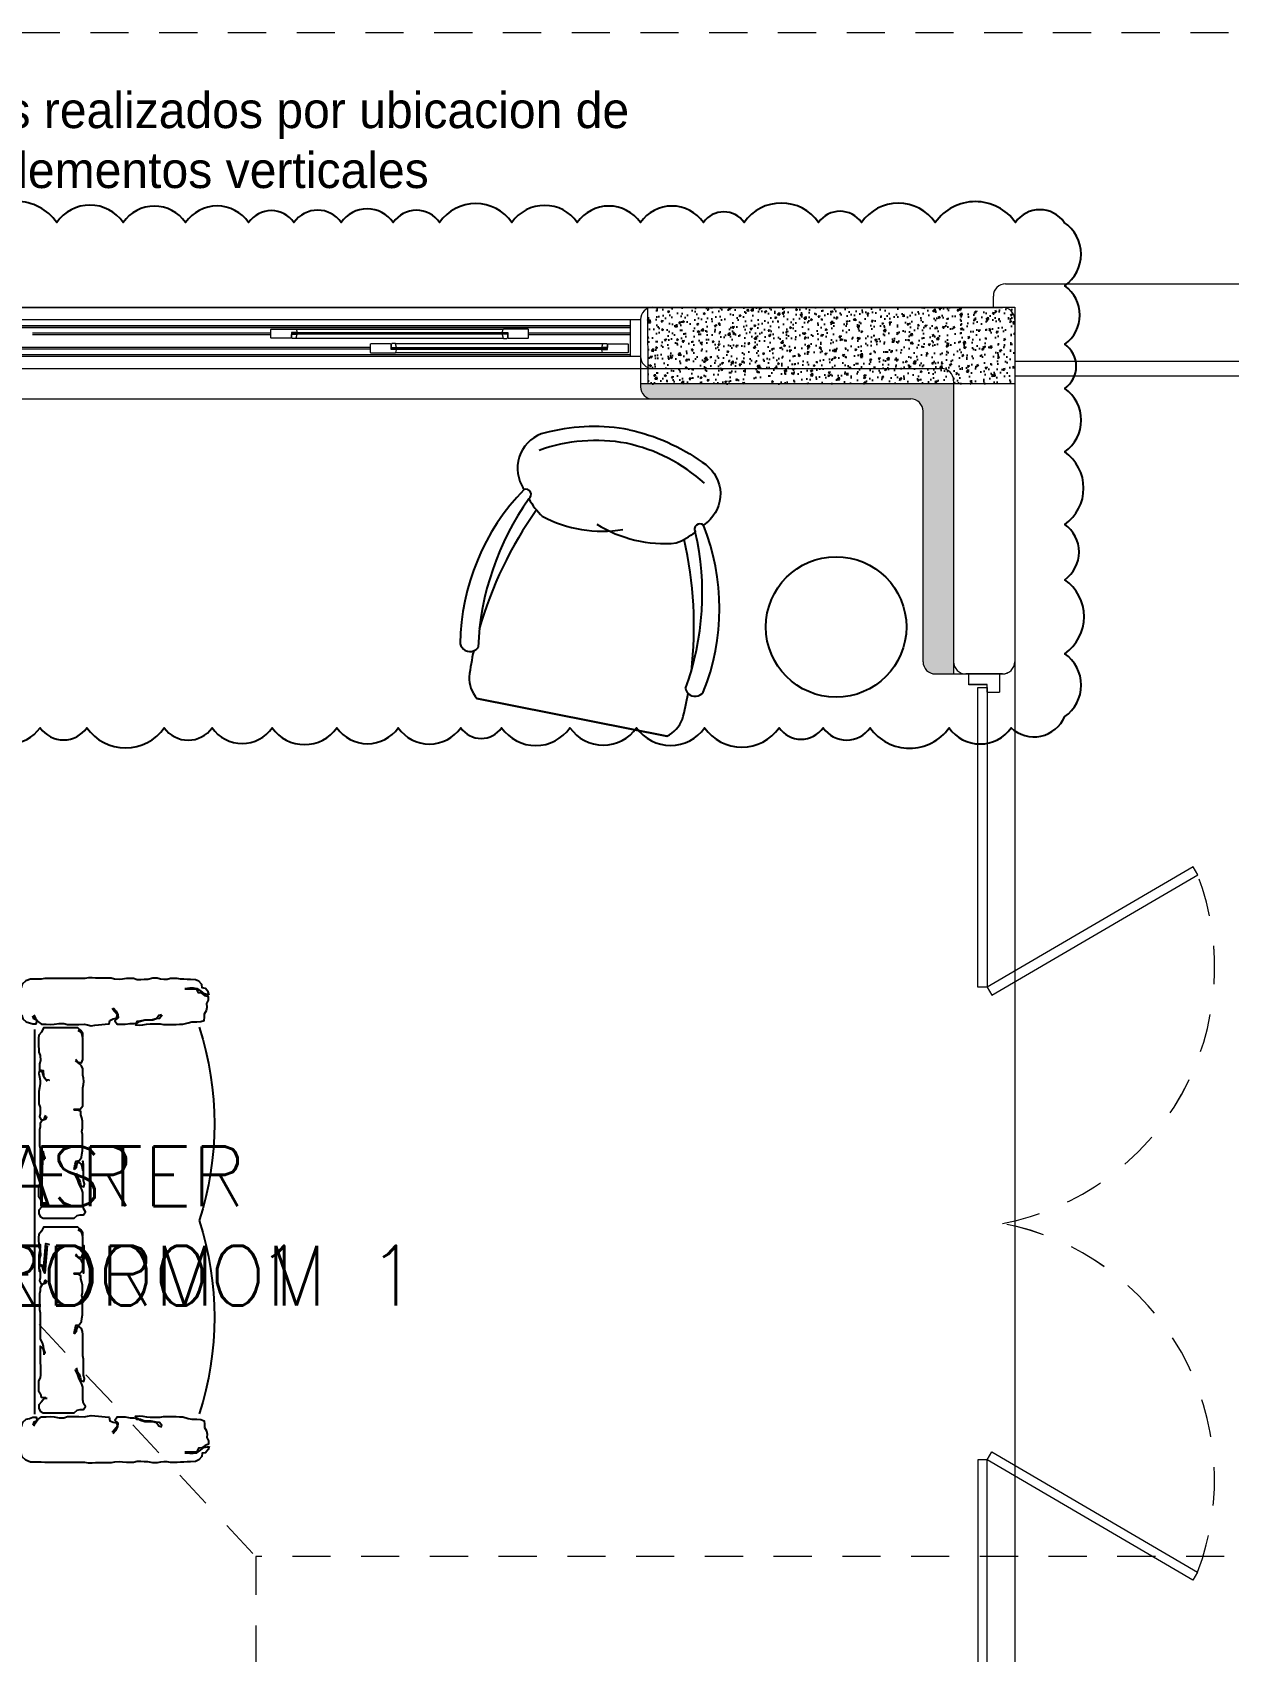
# Model space of a CAD drawing. Header units: metres. Extents: x -232 to 581, y 30 to 789.
# Drawn here: x 236.1 to 240.01, y 673.15 to 678.45 of the extents above; entities that cross this region are included whole.
import ezdxf

# ---------------------------------------------------------------- set-up
doc = ezdxf.new("R2010")
doc.units = ezdxf.units.M
doc.linetypes.add('HIDDEN2', pattern=[0.1875, 0.125, -0.0625])
for name, color, linetype, lineweight in [('A-DOOR', 35, 'Continuous', 5), ('A-WALL', 250, 'Continuous', 20), ('baños', 140, 'Continuous', 0), ('Columnas', 7, 'Continuous', 18), ('cristales', 131, 'Continuous', 0), ('muros bajitos', 252, 'Continuous', 5), ('textos', 7, 'Continuous', 0)]:
    doc.layers.add(name, color=color, linetype=linetype, lineweight=lineweight)
doc.layers.add('HATCH', color=8, linetype='Continuous')
doc.layers.add('MOBILIARIOS', color=252, linetype='Continuous')
doc.layers.add('PISO', color=7, linetype='Continuous', lineweight=5, true_color=0xe6e6e6)
doc.layers.add('Techos 1', color=7, linetype='HIDDEN2', lineweight=9, true_color=0x42391a)
doc.layers.add('RELLENO SECCION', color=8, linetype='Continuous', lineweight=0, transparency=0.4)
doc.styles.get("Standard").update_dxf_attribs({"font": 'arial.ttf'})

# ---------------------------------------------------------------- blocks, each defined once
blk = doc.blocks.new('A$C2f9b60d5')
at = {"layer": 'A-DOOR'}
for p, q in [((0, 0.1005), (0.06, 0.1005)), ((0, 0.1005), (0, 0.0005)), ((0.035, 0.0605), (0.035, 0.0005)), ((0.06, 0.0605), (0.035, 0.0605)), ((0.06, 0.0605), (0.06, 0.1005)), ((3.6, 0.1), (3.54, 0.1)), ((3.54, 0.06), (3.54, 0.1)), ((3.54, 0.06), (3.565, 0.06)), ((3.565, 0.06), (3.565, 0)), ((3.6, 0.1), (3.6, 0)), ((0.035, 0.0005), (0, 0.0005)), ((3.565, 0), (3.6, 0))]:
    blk.add_line(p, q, dxfattribs=at)
for points in [[(0.6314, 0.7341), (1.0247, 0.0604), (1.0509, 0.0757), (0.6576, 0.7494)], [(2.9658, 0.7337), (2.5723, 0.0601), (2.5462, 0.0754), (2.9397, 0.749)], [(0.0446, 0.0605), (1.0247, 0.0604), (1.0247, 0.0301), (0.0446, 0.0302)], [(3.5524, 0.06), (2.5723, 0.0601), (2.5723, 0.0298), (3.5524, 0.0297)]]:
    blk.add_lwpolyline(points, close=True, dxfattribs=at)
at = {"layer": 'A-DOOR', "linetype": 'HIDDEN2'}
for centre, start, end in [((0.96, -0.0488), 10.7613, 110.7488), ((2.637, -0.0491), 69.2325, 169.2199)]:
    blk.add_arc(centre, 0.8536, start, end, dxfattribs=at)
blk = doc.blocks.new('21.11.2025 LN09 2DO NIVEL')
at = {"layer": 'A-DOOR', "color": 18, "true_color": 0x000000}
for p, q in [((273.5135, 160.2014), (276.7935, 160.2014)), ((273.5535, 160.1614), (276.7535, 160.1614)), ((273.5875, 160.1414), (276.7195, 160.1414)), ((273.5875, 160.1354), (276.7195, 160.1354)), ((274.7635, 160.1184), (275.5435, 160.1184)), ((275.5435, 160.1289), (275.545, 160.1304)), ((275.5435, 160.1019), (275.5435, 160.1289)), ((275.545, 160.1304), (275.6256, 160.1304)), ((275.629, 160.1194), (275.6115, 160.1194)), ((275.6115, 160.1194), (275.6115, 160.1019)), ((275.6115, 160.1164), (275.6165, 160.1164)), ((275.6115, 160.1164), (275.6165, 160.1164)), ((275.6165, 160.1184), (275.6225, 160.1144)), ((275.6165, 160.1144), (275.6225, 160.1184)), ((275.6256, 160.1304), (275.6275, 160.129)), ((275.6256, 160.1304), (276.3054, 160.1304)), ((275.6275, 160.129), (275.6295, 160.1209)), ((275.6295, 160.1199), (275.629, 160.1194)), ((275.6295, 160.1209), (275.6295, 160.1199)), ((276.3035, 160.129), (276.3015, 160.1209)), ((276.3015, 160.1209), (276.3015, 160.1199)), ((276.3015, 160.1199), (276.302, 160.1194)), ((276.302, 160.1194), (276.3195, 160.1194)), ((276.3054, 160.1304), (276.3035, 160.129)), ((276.386, 160.1304), (276.3054, 160.1304)), ((276.3145, 160.1184), (276.3085, 160.1144)), ((276.3145, 160.1144), (276.3085, 160.1184)), ((276.3195, 160.1164), (276.3145, 160.1164)), ((276.3195, 160.1164), (276.3145, 160.1164)), ((276.3195, 160.1194), (276.3195, 160.1019)), ((276.3875, 160.1289), (276.386, 160.1304)), ((276.3875, 160.1019), (276.3875, 160.1289)), ((276.3875, 160.1184), (276.7195, 160.1184)), ((276.7195, 160.1614), (276.7195, 160.0414)), ((275.8695, 160.0704), (274.4375, 160.0704)), ((275.8695, 160.0644), (274.4375, 160.0644)), ((274.7635, 160.1124), (275.5435, 160.1124)), ((275.545, 160.1004), (275.5435, 160.1019)), ((275.61, 160.1004), (275.545, 160.1004)), ((275.6115, 160.1019), (275.61, 160.1004)), ((276.3063, 160.0994), (275.6247, 160.0994)), ((275.8695, 160.0809), (275.871, 160.0824)), ((275.8695, 160.0809), (275.8695, 160.0539)), ((275.936, 160.0824), (275.871, 160.0824)), ((275.9375, 160.0809), (275.936, 160.0824)), ((275.9375, 160.0634), (275.9375, 160.0809)), ((275.9375, 160.0664), (275.9425, 160.0664)), ((275.9375, 160.0664), (275.9425, 160.0664)), ((275.955, 160.0634), (275.9375, 160.0634)), ((275.9425, 160.0644), (275.9485, 160.0684)), ((275.9425, 160.0684), (275.9485, 160.0644)), ((275.9507, 160.0834), (276.6323, 160.0834)), ((275.9535, 160.0539), (275.9555, 160.0619)), ((275.9555, 160.0629), (275.955, 160.0634)), ((275.9555, 160.0619), (275.9555, 160.0629)), ((276.3195, 160.1019), (276.321, 160.1004)), ((276.321, 160.1004), (276.386, 160.1004)), ((276.386, 160.1004), (276.3875, 160.1019)), ((276.3875, 160.1124), (276.7195, 160.1124)), ((276.6275, 160.0629), (276.628, 160.0634)), ((276.6275, 160.0619), (276.6275, 160.0629)), ((276.6295, 160.0539), (276.6275, 160.0619)), ((276.628, 160.0634), (276.6455, 160.0634)), ((276.6405, 160.0644), (276.6345, 160.0684)), ((276.6405, 160.0684), (276.6345, 160.0644)), ((276.6455, 160.0664), (276.6405, 160.0664)), ((276.6455, 160.0664), (276.6405, 160.0664)), ((276.6455, 160.0809), (276.647, 160.0824)), ((276.6455, 160.0634), (276.6455, 160.0809)), ((276.647, 160.0824), (276.712, 160.0824)), ((276.712, 160.0824), (276.7135, 160.0809)), ((276.7135, 160.0809), (276.7135, 160.0539)), ((273.5535, 160.0414), (276.7535, 160.0414)), ((273.5875, 160.0474), (276.7195, 160.0474)), ((275.8695, 160.0539), (275.871, 160.0524)), ((275.871, 160.0524), (275.9516, 160.0524)), ((275.9516, 160.0524), (275.9535, 160.0539)), ((276.6314, 160.0524), (275.9516, 160.0524)), ((276.6314, 160.0524), (276.6295, 160.0539)), ((276.712, 160.0524), (276.6314, 160.0524)), ((276.7135, 160.0539), (276.712, 160.0524)), ((273.5135, 160.0014), (276.7935, 160.0014))]:
    blk.add_line(p, q, dxfattribs=at)
for points in [[(275.6115, 160.1164), (275.6165, 160.1164), (275.6165, 160.1164), (275.6115, 160.1164)], [(275.6165, 160.1184), (275.6225, 160.1184), (275.6225, 160.1144), (275.6165, 160.1144)], [(275.6165, 160.1144), (276.3145, 160.1144), (276.3145, 160.1184), (275.6165, 160.1184)], [(275.6165, 160.1184), (276.3145, 160.1184), (276.3145, 160.1144), (275.6165, 160.1144)], [(275.629, 160.1194), (275.617, 160.1194), (275.617, 160.1184), (275.629, 160.1184)], [(275.629, 160.1144), (275.617, 160.1144), (275.617, 160.1134), (275.629, 160.1134)], [(275.6225, 160.1184), (275.6275, 160.1184), (275.6275, 160.1144), (275.6225, 160.1144)], [(276.302, 160.1194), (276.314, 160.1194), (276.314, 160.1184), (276.302, 160.1184)], [(276.302, 160.1144), (276.314, 160.1144), (276.314, 160.1134), (276.302, 160.1134)], [(276.3085, 160.1184), (276.3035, 160.1184), (276.3035, 160.1144), (276.3085, 160.1144)], [(276.3145, 160.1184), (276.3085, 160.1184), (276.3085, 160.1144), (276.3145, 160.1144)], [(276.3195, 160.1164), (276.3145, 160.1164), (276.3145, 160.1164), (276.3195, 160.1164)], [(275.9375, 160.0664), (275.9425, 160.0664), (275.9425, 160.0664), (275.9375, 160.0664)], [(276.6405, 160.0684), (275.9425, 160.0684), (275.9425, 160.0644), (276.6405, 160.0644)], [(276.6405, 160.0644), (275.9425, 160.0644), (275.9425, 160.0684), (276.6405, 160.0684)], [(275.9425, 160.0644), (275.9485, 160.0644), (275.9485, 160.0684), (275.9425, 160.0684)], [(275.955, 160.0684), (275.943, 160.0684), (275.943, 160.0694), (275.955, 160.0694)], [(275.955, 160.0634), (275.943, 160.0634), (275.943, 160.0644), (275.955, 160.0644)], [(275.9485, 160.0644), (275.9535, 160.0644), (275.9535, 160.0684), (275.9485, 160.0684)], [(276.628, 160.0684), (276.64, 160.0684), (276.64, 160.0694), (276.628, 160.0694)], [(276.628, 160.0634), (276.64, 160.0634), (276.64, 160.0644), (276.628, 160.0644)], [(276.6345, 160.0644), (276.6295, 160.0644), (276.6295, 160.0684), (276.6345, 160.0684)], [(276.6405, 160.0644), (276.6345, 160.0644), (276.6345, 160.0684), (276.6405, 160.0684)], [(276.6455, 160.0664), (276.6405, 160.0664), (276.6405, 160.0664), (276.6455, 160.0664)]]:
    blk.add_lwpolyline(points, close=True, dxfattribs=at)
for points in [[(275.6137, 160.1009, 0.341999), (275.6117, 160.1024), (275.6115, 160.1028), (275.6115, 160.1124), (275.6125, 160.1134), (275.6295, 160.1134), (275.6295, 160.1129), (275.6262, 160.1005, -0.339454), (275.6247, 160.0994), (275.6156, 160.0994, -0.341999)], [(276.3174, 160.1009, -0.341999), (276.3193, 160.1024), (276.3195, 160.1028), (276.3195, 160.1124), (276.3185, 160.1134), (276.3015, 160.1134), (276.3015, 160.1129), (276.3048, 160.1005, 0.339454), (276.3063, 160.0994), (276.3154, 160.0994, 0.341999)], [(275.9397, 160.0819, -0.341999), (275.9377, 160.0804), (275.9375, 160.0801), (275.9375, 160.0704), (275.9385, 160.0694), (275.9555, 160.0694), (275.9555, 160.0699), (275.9522, 160.0823, 0.339454), (275.9507, 160.0834), (275.9416, 160.0834, 0.341999)], [(276.6434, 160.0819, 0.341999), (276.6453, 160.0804), (276.6455, 160.0801), (276.6455, 160.0704), (276.6445, 160.0694), (276.6275, 160.0694), (276.6275, 160.0699), (276.6308, 160.0823, -0.339454), (276.6323, 160.0834), (276.6414, 160.0834, -0.341999)]]:
    blk.add_lwpolyline(points, format="xyb", close=True, dxfattribs=at)
at = {"layer": 'A-WALL', "color": 18, "true_color": 0x000000}
for p, q in [((276.7935, 160.2014), (277.9385, 160.2014)), ((276.7935, 160.2014), (277.9385, 160.2014)), ((276.7535, 160.1614), (276.7535, 160.0414)), ((277.9785, 160.1614), (277.9785, 159.0414)), ((276.7935, 160.0014), (277.7385, 160.0014)), ((277.7785, 159.9614), (277.7785, 159.0414)), ((277.9385, 159.0014), (277.8185, 159.0014)), ((277.8485, 159.0014), (277.9085, 159.0014))]:
    blk.add_line(p, q, dxfattribs=at)
for centre, start, end in [((276.7935, 160.1614), 90, 180), ((277.9385, 160.1614), 0, 90), ((276.7935, 160.0414), 180, 270), ((277.7385, 159.9614), 0, 90), ((277.8185, 159.0414), 180, 270), ((277.9385, 159.0414), 270, 0)]:
    blk.add_arc(centre, 0.04, start, end, dxfattribs=at)
at = {"layer": 'cristales', "color": 18, "true_color": 0x000000, "const_width": 0.004}
for points in [[(275.6275, 160.1164), (276.3035, 160.1164)], [(276.6295, 160.0664), (275.9535, 160.0664)]]:
    blk.add_lwpolyline(points, dxfattribs=at)
at = {"layer": 'muros bajitos', "color": 18, "true_color": 0x000000}
for p, q in [((282.3785, 160.0243), (277.9785, 160.0243)), ((282.3785, 159.9764), (277.9785, 159.9764))]:
    blk.add_line(p, q, dxfattribs=at)
at = {"layer": 'PISO', "color": 18, "true_color": 0x000000}
for p, q in [((277.9485, 160.2783), (283.0135, 160.2783)), ((277.9085, 160.2014), (277.9085, 160.2383)), ((277.9785, 159.0414), (277.9785, 155.3614))]:
    blk.add_line(p, q, dxfattribs=at)
blk.add_arc((277.9485, 160.2383), 0.04, 90, 180, dxfattribs=at)
at = {"layer": 'Techos 1', "color": 18, "true_color": 0x000000}
for p, q in [((255.8285, 161.1014), (283.8785, 161.1014)), ((274.4785, 157.2014), (275.4945, 156.1123))]:
    blk.add_line(p, q, dxfattribs=at)
blk.add_lwpolyline([(278.8893, 156.1123), (275.4945, 156.1123), (275.4945, 144.2906), (278.8893, 144.2906)], close=True, dxfattribs=at)
at = {"color": 18, "true_color": 0x000000, "rotation": 270}
blk.add_blockref('A$C2f9b60d5', (277.828, 159.0014), dxfattribs=at)
at = {"layer": 'baños', "color": 18, "linetype": 'Continuous', "true_color": 0x000000, "flags": 8}
for tag, p in [('TRADENAME', (265.5139, 159.7825, 0)), ('MODELNUMBER', (265.5139, 159.7825, 0)), ('PRODUCT', (265.5139, 159.7825, 0)), ('MATERIAL', (265.5139, 159.7824, 0)), ('MODELNUMBER', (266.6886, 159.7825, 0)), ('PRODUCT', (266.6886, 159.7825, 0)), ('TRADENAME', (266.6886, 159.7825, 0)), ('MATERIAL', (266.6886, 159.7824, 0))]:
    blk.add_attdef(tag, p, '', height=0.0000254, rotation=180.0001, dxfattribs=at)
at = {"layer": 'textos', "color": 18, "true_color": 0x000000, "insert": (274.1082, 156.9347), "char_height": 0.195, "width": 1.854973, "attachment_point": 7}
blk.add_mtext('{\\Fromans|c0;MASTER BEDROOM 1}', dxfattribs=at)
blk = doc.blocks.new('A$Ca3ef8f56')
at = {"layer": 'MOBILIARIOS'}
for p, q in [((0.0032, 0.1527), (0.0032, 1.4519)), ((0.0532, 0.1694), (0.0532, 1.4284))]:
    blk.add_line(p, q, dxfattribs=at)
for points in [[(0.6249, 1.5324), (0.6212, 1.5434), (0.6126, 1.5544), (0.6016, 1.5556), (0.6004, 1.5666), (0.5906, 1.5776), (0.5796, 1.5825), (0.5637, 1.5837), (0.5527, 1.5837), (0.5417, 1.5849), (0.5307, 1.5849), (0.5197, 1.5862), (0.4977, 1.5862), (0.4867, 1.5837), (0.4757, 1.5837), (0.4647, 1.5849), (0.4537, 1.5874), (0.4402, 1.5874), (0.4231, 1.5837), (0.4121, 1.5837), (0.4011, 1.5825), (0.3889, 1.5825), (0.3766, 1.5862), (0.3534, 1.5862), (0.3412, 1.5849), (0.3302, 1.5837), (0.3143, 1.5849), (0.3033, 1.5874), (0.2519, 1.5874), (0.2409, 1.5886), (0.2299, 1.5886), (0.2177, 1.5862), (0.0868, 1.5862), (0.0746, 1.5849), (0.0391, 1.5849), (0.0245, 1.5788), (0.0122, 1.5678), (0.0086, 1.5568), (0.0061, 1.5446), (0.0037, 1.5336), (0, 1.5226), (0, 1.5116), (0.0012, 1.5006), (0.0024, 1.4884), (0.0024, 1.4774), (0.011, 1.4652), (0.0147, 1.4542), (0.0257, 1.4445), (0.0367, 1.442), (0.0477, 1.4383), (0.0587, 1.4383), (0.0611, 1.4493), (0.0501, 1.4542), (0.0477, 1.464)], [(0.4708, 1.4664), (0.4622, 1.4554), (0.4512, 1.4542), (0.4341, 1.4506), (0.4231, 1.4506), (0.4109, 1.4493), (0.3999, 1.4457), (0.3876, 1.4457), (0.3828, 1.4347), (0.395, 1.4335), (0.4072, 1.4347), (0.4194, 1.4371), (0.4317, 1.4383), (0.4635, 1.4383), (0.4745, 1.4359), (0.516, 1.4359), (0.527, 1.4371), (0.5381, 1.4371), (0.5552, 1.442), (0.5674, 1.4445), (0.5845, 1.4445), (0.5968, 1.4457), (0.6078, 1.4493), (0.609, 1.4603), (0.609, 1.4713), (0.6151, 1.4823), (0.6175, 1.4933), (0.6163, 1.5043), (0.6224, 1.5153), (0.6224, 1.5263), (0.6114, 1.53), (0.6004, 1.5385), (0.5894, 1.5397), (0.5845, 1.5507), (0.5735, 1.552), (0.5442, 1.552)], [(0.5442, 1.5544), (0.5613, 1.5556), (0.5723, 1.5556), (0.5845, 1.5544), (0.5955, 1.5458), (0.6065, 1.5373), (0.6175, 1.5348), (0.6212, 1.5348)], [(0.0501, 1.4677), (0.0563, 1.4567), (0.0636, 1.4457), (0.0758, 1.4371), (0.0905, 1.4371), (0.1064, 1.4359), (0.1174, 1.4371), (0.1333, 1.4396), (0.1492, 1.4396), (0.1602, 1.4359), (0.1981, 1.4359), (0.2152, 1.4371), (0.2262, 1.4347), (0.2385, 1.4322), (0.2507, 1.4335), (0.2617, 1.4347), (0.2727, 1.4359), (0.2837, 1.4371), (0.2972, 1.4383), (0.2996, 1.4493), (0.3106, 1.4542), (0.3216, 1.4567), (0.3241, 1.4677), (0.3143, 1.4787), (0.3069, 1.4884)], [(0.3106, 1.4909), (0.3204, 1.4799), (0.3253, 1.4689), (0.3265, 1.4579), (0.3155, 1.4481), (0.3228, 1.4371), (0.3497, 1.4371), (0.3656, 1.4396), (0.3779, 1.4396), (0.3889, 1.4408), (0.3999, 1.4481), (0.4133, 1.4518), (0.4402, 1.4518), (0.4525, 1.4554), (0.4598, 1.4664), (0.4696, 1.4689)], [(0.0946, 1.3772), (0.0844, 1.3772), (0.0759, 1.3874), (0.0673, 1.3976), (0.0673, 1.4078), (0.0708, 1.4181), (0.081, 1.4232), (0.1822, 1.4232), (0.1924, 1.4146), (0.2026, 1.4129), (0.2129, 1.4129), (0.2197, 1.4027), (0.2129, 1.3925), (0.2112, 1.3806), (0.2112, 1.3397), (0.2078, 1.3294), (0.2026, 1.3192), (0.1975, 1.309), (0.1941, 1.2988), (0.189, 1.2885), (0.1856, 1.2817)], [(0.0844, 1.234), (0.0844, 1.2238), (0.081, 1.2135), (0.0708, 1.205), (0.0708, 1.2579), (0.0725, 1.2715), (0.0725, 1.2988), (0.0708, 1.309), (0.0656, 1.3192), (0.0656, 1.3516), (0.0725, 1.3618), (0.0742, 1.372), (0.0844, 1.3737), (0.0895, 1.3737)], [(0.189, 1.2766), (0.1924, 1.2868), (0.1992, 1.2971), (0.2026, 1.3073), (0.2044, 1.3175), (0.2146, 1.3209), (0.2163, 1.3107), (0.2129, 1.3005), (0.2129, 1.2476), (0.2112, 1.2374), (0.2112, 1.1675), (0.2095, 1.1573), (0.2061, 1.1471), (0.1958, 1.1385), (0.1907, 1.1488), (0.189, 1.159), (0.1822, 1.1658)], [(0.0929, 0.9903), (0.0878, 1.0005), (0.0776, 1.0039), (0.0708, 1.0141), (0.0708, 1.0244), (0.069, 1.0346), (0.069, 1.0857), (0.0708, 1.0959), (0.0708, 1.1829), (0.0776, 1.1948), (0.081, 1.205), (0.0827, 1.2152), (0.0861, 1.2272), (0.0861, 1.2289)], [(0.1822, 1.1641), (0.1856, 1.1471), (0.189, 1.1368), (0.1992, 1.1351), (0.2061, 1.1249), (0.2078, 1.1147), (0.2095, 1.1028), (0.2095, 1.0499), (0.2078, 1.0397), (0.2095, 1.0295), (0.2095, 1.0056), (0.2078, 0.9954), (0.2044, 0.9852), (0.2044, 0.9749), (0.1941, 0.9698), (0.1839, 0.9698), (0.1822, 0.9664), (0.2026, 0.9664), (0.2112, 0.9562), (0.2112, 0.8965), (0.2129, 0.8863), (0.2146, 0.8761), (0.2129, 0.9659), (0.2112, 0.9556), (0.2112, 0.9352), (0.2061, 0.925), (0.1958, 0.9147), (0.1873, 0.9079)], [(0.2112, 0.8449), (0.2112, 0.8346), (0.2044, 0.8244), (0.1941, 0.8159), (0.0827, 0.8159), (0.0759, 0.8295), (0.0673, 0.8397), (0.0656, 0.85), (0.0656, 0.8602), (0.0673, 0.8704), (0.0673, 0.8806), (0.0708, 0.8909), (0.0725, 0.9079), (0.069, 0.9181), (0.069, 0.9386), (0.081, 0.9403), (0.0827, 0.959), (0.0895, 0.8693), (0.0998, 0.871), (0.0981, 0.8744)], [(0.0946, 0.8761), (0.0861, 0.9659), (0.081, 0.9556), (0.0793, 0.9454), (0.069, 0.9403), (0.0673, 0.9505), (0.069, 0.9607), (0.0708, 0.8727), (0.0708, 0.8829), (0.069, 0.8965), (0.0673, 0.9085), (0.0673, 0.9494), (0.0708, 0.9613), (0.0708, 0.9818), (0.069, 0.992), (0.0742, 1.0022), (0.0844, 1.0005), (0.0878, 0.9903), (0.0895, 0.9869)], [(0.1873, 0.9028), (0.1958, 0.913), (0.2061, 0.9147), (0.2112, 0.9045), (0.2112, 0.8517), (0.2095, 0.8414), (0.2061, 0.8312), (0.1958, 0.8244)], [(0.0946, 0.74), (0.0844, 0.74), (0.0759, 0.7502), (0.0673, 0.7604), (0.0673, 0.7707), (0.0708, 0.7809), (0.081, 0.786), (0.1822, 0.786), (0.1924, 0.7775), (0.2026, 0.7758), (0.2129, 0.7758), (0.2197, 0.7656), (0.2129, 0.7553), (0.2112, 0.7434), (0.2112, 0.7025), (0.2078, 0.6923), (0.2026, 0.6821), (0.1975, 0.6718), (0.1941, 0.6616), (0.189, 0.6514), (0.1856, 0.6446)], [(0.0844, 0.5968), (0.0844, 0.5866), (0.081, 0.5764), (0.0708, 0.5679), (0.0708, 0.6207), (0.0725, 0.6343), (0.0725, 0.6616), (0.0708, 0.6718), (0.0656, 0.6821), (0.0656, 0.7144), (0.0725, 0.7247), (0.0742, 0.7349), (0.0844, 0.7366), (0.0895, 0.7366)], [(0.0929, 0.4531), (0.0878, 0.4633), (0.0776, 0.4668), (0.0708, 0.477), (0.0708, 0.4872), (0.069, 0.4974), (0.069, 0.5486), (0.0708, 0.5588), (0.0708, 0.6457), (0.0776, 0.6576), (0.081, 0.5679), (0.0827, 0.5781), (0.0861, 0.59), (0.0861, 0.5917)], [(0.189, 0.6394), (0.1924, 0.6497), (0.1992, 0.6599), (0.2026, 0.6701), (0.2044, 0.6803), (0.2146, 0.6838), (0.2163, 0.6735), (0.2129, 0.6633), (0.2129, 0.6105), (0.2112, 0.6002), (0.2112, 0.6304), (0.2095, 0.6201), (0.2061, 0.6099), (0.1958, 0.6014), (0.1907, 0.6116), (0.189, 0.6218), (0.1822, 0.6287)], [(0.1822, 0.627), (0.1856, 0.6099), (0.189, 0.5997), (0.1992, 0.598), (0.2061, 0.5878), (0.2078, 0.5775), (0.2095, 0.5656), (0.2095, 0.5128), (0.2078, 0.5025), (0.2095, 0.4923), (0.2095, 0.4685), (0.2078, 0.4582), (0.2044, 0.448), (0.2044, 0.4378), (0.1941, 0.4327), (0.1839, 0.4327), (0.1822, 0.4293), (0.2026, 0.4293), (0.2112, 0.419), (0.2112, 0.3594), (0.2129, 0.3492), (0.2146, 0.3389), (0.2129, 0.3287), (0.2112, 0.3185), (0.2112, 0.298), (0.2061, 0.2878), (0.1958, 0.2776), (0.1873, 0.2708)], [(0.0946, 0.3389), (0.0861, 0.3287), (0.081, 0.3185), (0.0793, 0.3083), (0.069, 0.3031), (0.0673, 0.3134), (0.069, 0.3236), (0.0708, 0.3355), (0.0708, 0.3457), (0.069, 0.3594), (0.0673, 0.3713), (0.0673, 0.4122), (0.0708, 0.4241), (0.0708, 0.4446), (0.069, 0.4548), (0.0742, 0.465), (0.0844, 0.4633), (0.0878, 0.4531), (0.0895, 0.4497)], [(0.2112, 0.1926), (0.2112, 0.1824), (0.2044, 0.1721), (0.1941, 0.1636), (0.0827, 0.1636), (0.0759, 0.1772), (0.0673, 0.1875), (0.0656, 0.1977), (0.0656, 0.223), (0.0673, 0.2333), (0.0673, 0.2435), (0.0708, 0.2537), (0.0725, 0.2708), (0.069, 0.281), (0.069, 0.3014), (0.081, 0.3031), (0.0827, 0.3219), (0.0895, 0.3321), (0.0998, 0.3338), (0.0981, 0.3372)], [(0.1873, 0.2656), (0.1958, 0.2759), (0.2061, 0.2776), (0.2112, 0.2673), (0.2112, 0.1994), (0.2095, 0.1892), (0.2061, 0.179), (0.1958, 0.1721)], [(0.6249, 0.0562), (0.6212, 0.0452), (0.6126, 0.0342), (0.6016, 0.033), (0.6004, 0.022), (0.5906, 0.011), (0.5796, 0.0061), (0.5637, 0.0049), (0.5527, 0.0049), (0.5417, 0.0037), (0.5307, 0.0037), (0.5197, 0.0024), (0.4977, 0.0024), (0.4867, 0.0049), (0.4757, 0.0049), (0.4647, 0.0037), (0.4537, 0.0012), (0.4402, 0.0012), (0.4231, 0.0049), (0.4121, 0.0049), (0.4011, 0.0061), (0.3889, 0.0061), (0.3766, 0.0024), (0.3534, 0.0024), (0.3412, 0.0037), (0.3302, 0.0049), (0.3143, 0.0037), (0.3033, 0.0012), (0.2519, 0.0012), (0.2409, 0), (0.2299, 0), (0.2177, 0.0024), (0.0868, 0.0024), (0.0746, 0.0037), (0.0391, 0.0037), (0.0245, 0.0098), (0.0122, 0.0208), (0.0086, 0.0318), (0.0061, 0.044), (0.0037, 0.055), (0, 0.066), (0, 0.077), (0.0012, 0.088), (0.0024, 0.1002), (0.0024, 0.1112), (0.011, 0.1234), (0.0147, 0.1344), (0.0257, 0.1441), (0.0367, 0.1466), (0.0477, 0.1503), (0.0587, 0.1503), (0.0611, 0.1393), (0.0501, 0.1344), (0.0477, 0.1246)], [(0.0501, 0.1209), (0.0563, 0.1319), (0.0636, 0.1429), (0.0758, 0.1515), (0.0905, 0.1515), (0.1064, 0.1527), (0.1174, 0.1515), (0.1333, 0.149), (0.1492, 0.149), (0.1602, 0.1527), (0.1981, 0.1527), (0.2152, 0.1515), (0.2262, 0.1539), (0.2385, 0.1564), (0.2507, 0.1551), (0.2617, 0.1539), (0.2727, 0.1527), (0.2837, 0.1515), (0.2972, 0.1503), (0.2996, 0.1393), (0.3106, 0.1344), (0.3216, 0.1319), (0.3241, 0.1209), (0.3143, 0.1099), (0.3069, 0.1002)], [(0.3106, 0.0977), (0.3204, 0.1087), (0.3253, 0.1197), (0.3265, 0.1307), (0.3155, 0.1405), (0.3228, 0.1515), (0.3497, 0.1515), (0.3656, 0.149), (0.3779, 0.149), (0.3889, 0.1478), (0.3999, 0.1405), (0.4133, 0.1368), (0.4402, 0.1368), (0.4525, 0.1332), (0.4598, 0.1222), (0.4696, 0.1197)], [(0.4708, 0.1222), (0.4622, 0.1332), (0.4512, 0.1344), (0.4341, 0.138), (0.4231, 0.138), (0.4109, 0.1393), (0.3999, 0.1429), (0.3876, 0.1429), (0.3828, 0.1539), (0.395, 0.1551), (0.4072, 0.1539), (0.4194, 0.1515), (0.4317, 0.1503), (0.4635, 0.1503), (0.4745, 0.1527), (0.516, 0.1527), (0.527, 0.1515), (0.5381, 0.1515), (0.5552, 0.1466), (0.5674, 0.1441), (0.5845, 0.1441), (0.5968, 0.1429), (0.6078, 0.1393), (0.609, 0.1283), (0.609, 0.1173), (0.6151, 0.1063), (0.6175, 0.0953), (0.6163, 0.0843), (0.6224, 0.0733), (0.6224, 0.0623), (0.6114, 0.0586), (0.6004, 0.0501), (0.5894, 0.0489), (0.5845, 0.0379), (0.5735, 0.0366), (0.5442, 0.0366)], [(0.5442, 0.0342), (0.5613, 0.033), (0.5723, 0.033), (0.5845, 0.0342), (0.5955, 0.0428), (0.6065, 0.0513), (0.6175, 0.0537), (0.6212, 0.0537)]]:
    blk.add_lwpolyline(points, dxfattribs=at)
for centre in [(-0.3846, 1.1107), (-0.3846, 0.4779)]:
    blk.add_arc(centre, 1.0261, 342.0399, 17.9601, dxfattribs=at)
blk = doc.blocks.new('A$Ca77e88c0')
at = {"layer": 'MOBILIARIOS', "linetype": 'Continuous'}
for p, q in [((0, 1.3457), (0.2432, 0.761)), ((0.2435, 0.7603), (0, 1.3457))]:
    blk.add_line(p, q, dxfattribs=at)
for points in [[(1.0081, 1.4216, 0.103931), (0.8565, 1.6353, 0.481643), (0.668, 1.624, 0.047693), (0.6541, 1.5985, 0.047693)], [(1.0081, 1.4216, -0.103931), (1.0528, 1.1635, -0.481643), (0.9119, 1.0378, -0.047693), (0.884, 1.0459, -0.047693)]]:
    blk.add_lwpolyline(points, format="xyb", dxfattribs=at)
blk.add_circle((0.8492, 0.4996), 0.2299, dxfattribs=at)
for centre, radius, start, end in [((0.5212, 0.8742), 0.7364, 79.5964, 123.1415), ((0.6434, 1.5847), 0.0175, 250.4542, 52.0587), ((0.6434, 1.5847), 0.0175, 250.4542, 52.0587), ((0.4617, 1.1866), 0.5495, 23.3314, 53.5948), ((0.4617, 1.1866), 0.5495, 23.3314, 53.5948), ((0.612, 0.6674), 0.9011, 88.3763, 121.4796), ((0.612, 0.6674), 0.9011, 88.3763, 121.4796), ((0.8583, 1.4567), 0.2476, 153.2165, 169.9182), ((0.8583, 1.4567), 0.2476, 153.2165, 169.9182), ((0.1421, 1.4684), 0.0325, 136.3787, 235.7351), ((0.5865, 0.2493), 1.2787, 88.4542, 107.9351), ((0.5865, 0.2493), 1.2787, 88.4542, 107.9351), ((1.0281, 1.5426), 0.4158, 185.8786, 223.4033), ((1.0281, 1.5426), 0.4158, 185.8786, 223.4033), ((0.4823, 0.53), 0.9795, 111.4631, 116.5118), ((0.1421, 1.4684), 0.0325, 235.6979, 268.7539), ((0.0995, 1.3192), 0.1029, 121.9514, 165.0616), ((0.4562, 1.1998), 0.5495, 351.575, 21.8384), ((0.4562, 1.1998), 0.5495, 351.575, 21.8384), ((1.108, 1.3505), 0.4158, 181.7665, 219.2912), ((-0.1206, 1.9492), 1.2787, 297.2347, 316.7156), ((-0.1206, 1.9492), 1.2787, 297.2347, 316.7156), ((0.9273, 1.2907), 0.2476, 235.2516, 251.9533), ((0.9273, 1.2907), 0.2476, 235.2516, 251.9533), ((0.8666, 1.048), 0.0175, 353.1111, 154.7156), ((0.8666, 1.048), 0.0175, 353.1111, 154.7156), ((0.1939, 1.6724), 0.9011, 283.6902, 316.7935), ((0.1939, 1.6724), 0.9011, 283.6902, 316.7935), ((0.2766, 1.4622), 0.7364, 282.0283, 325.5734), ((0.4307, 0.7745), 0.0325, 136.3787, 169.4347), ((0.4307, 0.7745), 0.0325, 136.3787, 169.4347), ((0.2948, 0.8495), 0.1029, 240.0914, 283.2016), ((0.0052, 1.6774), 0.9795, 288.6412, 293.6898), ((0.4307, 0.7745), 0.0325, 169.4347, 268.7911)]:
    blk.add_arc(centre, radius, start, end, dxfattribs=at)
blk = doc.blocks.new('A$C89702949')
at = {"layer": 'HATCH'}
h = blk.add_hatch(dxfattribs=at)
h.set_pattern_fill('AR-CONC', color=256, scale=0.00032)
h.set_pattern_definition([(50, (114.33107, 55.238796), (0.058299094, -0.005100507), [0.006096, -0.067056]), (355, (114.33107, 55.238796), (-0.011277895, 0.06113819), [0.0048768, -0.053644987]), (100.451445, (114.33593, 55.23837), (0.0470212, 0.05603768), [0.005180803, -0.05698888]), (46.1842, (114.33107, 55.25505), (0.086745293, -0.013453545), [0.009144, -0.100584]), (96.63556, (114.3383, 55.25393), (0.07596932, 0.07917636), [0.00777121, -0.085483395]), (351.18415, (114.33107, 55.25505), (0.07596932, 0.07917636), [0.00731519, -0.080467114]), (21, (114.3392, 55.25099), (0.048516605, -0.032724863), [0.006096, -0.067056]), (326, (114.3392, 55.25099), (0.01977665, 0.05894015), [0.0048768, -0.0536448]), (71.451445, (114.34324, 55.24826), (0.068293254, 0.026215286), [0.005180803, -0.05698878]), (37.5, (114.331071, 55.238796), (0.000988353, 0.0270576124), [0, -0.05299456, 0, -0.0544576, 0, -0.053848]), (7.5, (114.33107, 55.238796), (0.021382292, 0.032057784), [0, -0.03104896, 0, -0.05177536, 0, -0.0205232]), (327.5, (114.312946, 55.238796), (0.0433889905, -0.001833198), [0, -0.02032, 0, -0.0633984, 0, -0.0841248]), (317.5, (114.304818, 55.238796), (0.047401338, 0.008136477), [0, -0.026416, 0, -0.04210304, 0, -0.0597408])])
h.paths.add_polyline_path([(19.7495, 19.9891), (19.75, 19.7391), (20.7, 19.7391), (20.95, 19.7391), (20.95, 19.9891)])
at = {"layer": 'Columnas'}
blk.add_lwpolyline([(19.7495, 19.9891), (20.95, 19.9891), (20.95, 19.7391), (20.7, 19.7391), (20.7, 19.7391), (19.75, 19.7391)], close=True, dxfattribs=at)
blk = doc.blocks.new('20.03.2026 LN 09 SEGUNDO NIVEL ARQ')
at = {"layer": 'RELLENO SECCION'}
h = blk.add_hatch(color=5, dxfattribs=at)
h.dxf.hatch_style = 1
edge = h.paths.add_edge_path()
edge.add_line((95.0459, -42.7486), (95.0209, -42.7486))
edge.add_line((95.0209, -42.7486), (95.0209, -42.7586))
edge.add_arc((95.0609, -42.7586), 0.04, 180, 270)
edge.add_line((95.0609, -42.7986), (95.9059, -42.7986))
edge.add_arc((95.9059, -42.8386), 0.04, 0, 90, ccw=False)
edge.add_line((95.9459, -42.8386), (95.9459, -43.6586))
edge.add_arc((95.9859, -43.6586), 0.04, 180, 270)
edge.add_line((95.9859, -43.6986), (96.0459, -43.6986))
edge.add_line((96.0459, -43.6986), (96.0459, -42.7486))
edge.add_line((96.0459, -42.7486), (95.9959, -42.7486))
edge.add_line((95.9959, -42.7486), (95.0459, -42.7486))
at = {"layer": 'A-DOOR', "color": 5}
for p, q in [((91.7809, -42.4986), (95.0609, -42.4986)), ((91.8209, -42.5386), (95.0209, -42.5386)), ((91.8549, -42.5586), (94.9869, -42.5586)), ((94.9869, -42.5386), (94.9869, -42.6586)), ((91.8549, -42.5646), (94.9869, -42.5646)), ((93.0309, -42.5816), (93.8109, -42.5816)), ((93.0309, -42.5876), (93.8109, -42.5876)), ((93.8109, -42.5711), (93.8124, -42.5696)), ((93.8109, -42.5981), (93.8109, -42.5711)), ((93.8124, -42.5996), (93.8109, -42.5981)), ((93.8124, -42.5696), (93.8931, -42.5696)), ((93.8774, -42.5996), (93.8124, -42.5996)), ((93.8789, -42.5981), (93.8774, -42.5996)), ((93.8964, -42.5806), (93.8789, -42.5806)), ((93.8789, -42.5806), (93.8789, -42.5981)), ((93.8789, -42.5836), (93.8839, -42.5836)), ((93.8789, -42.5836), (93.8839, -42.5836)), ((93.8839, -42.5816), (93.8899, -42.5856)), ((93.8839, -42.5856), (93.8899, -42.5816)), ((94.5737, -42.6006), (93.8922, -42.6006)), ((93.8931, -42.5696), (93.8949, -42.5711)), ((93.8931, -42.5696), (94.5728, -42.5696)), ((93.8949, -42.5711), (93.8969, -42.5791)), ((93.8969, -42.5801), (93.8964, -42.5806)), ((93.8969, -42.5791), (93.8969, -42.5801)), ((94.5709, -42.5711), (94.5689, -42.5791)), ((94.5689, -42.5791), (94.5689, -42.5801)), ((94.5689, -42.5801), (94.5694, -42.5806)), ((94.5694, -42.5806), (94.5869, -42.5806)), ((94.5728, -42.5696), (94.5709, -42.5711)), ((94.6534, -42.5696), (94.5728, -42.5696)), ((94.5819, -42.5816), (94.5759, -42.5856)), ((94.5819, -42.5856), (94.5759, -42.5816)), ((94.5869, -42.5836), (94.5819, -42.5836)), ((94.5869, -42.5836), (94.5819, -42.5836)), ((94.5869, -42.5806), (94.5869, -42.5981)), ((94.5869, -42.5981), (94.5884, -42.5996)), ((94.5884, -42.5996), (94.6534, -42.5996)), ((94.6549, -42.5711), (94.6534, -42.5696)), ((94.6534, -42.5996), (94.6549, -42.5981)), ((94.6549, -42.5981), (94.6549, -42.5711)), ((94.6549, -42.5816), (94.9869, -42.5816)), ((94.6549, -42.5876), (94.9869, -42.5876)), ((91.8209, -42.6586), (95.0209, -42.6586)), ((91.8549, -42.6526), (94.9869, -42.6526)), ((94.1369, -42.6296), (92.7049, -42.6296)), ((94.1369, -42.6356), (92.7049, -42.6356)), ((94.1369, -42.6191), (94.1384, -42.6176)), ((94.1369, -42.6191), (94.1369, -42.6461)), ((94.1369, -42.6461), (94.1384, -42.6476)), ((94.2034, -42.6176), (94.1384, -42.6176)), ((94.1384, -42.6476), (94.2191, -42.6476)), ((94.2049, -42.6191), (94.2034, -42.6176)), ((94.2049, -42.6366), (94.2049, -42.6191)), ((94.2049, -42.6336), (94.2099, -42.6336)), ((94.2049, -42.6336), (94.2099, -42.6336)), ((94.2224, -42.6366), (94.2049, -42.6366)), ((94.2099, -42.6356), (94.2159, -42.6316)), ((94.2099, -42.6316), (94.2159, -42.6356)), ((94.2182, -42.6166), (94.8997, -42.6166)), ((94.2191, -42.6476), (94.2209, -42.6462)), ((94.8988, -42.6476), (94.2191, -42.6476)), ((94.2209, -42.6462), (94.2229, -42.6381)), ((94.2229, -42.6371), (94.2224, -42.6366)), ((94.2229, -42.6381), (94.2229, -42.6371)), ((94.8949, -42.6371), (94.8954, -42.6366)), ((94.8949, -42.6381), (94.8949, -42.6371)), ((94.8969, -42.6462), (94.8949, -42.6381)), ((94.8954, -42.6366), (94.9129, -42.6366)), ((94.8988, -42.6476), (94.8969, -42.6462)), ((94.9794, -42.6476), (94.8988, -42.6476)), ((94.9079, -42.6356), (94.9019, -42.6316)), ((94.9079, -42.6316), (94.9019, -42.6356)), ((94.9129, -42.6336), (94.9079, -42.6336)), ((94.9129, -42.6336), (94.9079, -42.6336)), ((94.9129, -42.6191), (94.9144, -42.6176)), ((94.9129, -42.6366), (94.9129, -42.6191)), ((94.9144, -42.6176), (94.9794, -42.6176)), ((94.9794, -42.6176), (94.9809, -42.6191)), ((94.9809, -42.6461), (94.9794, -42.6476)), ((94.9809, -42.6191), (94.9809, -42.6461)), ((91.8209, -42.6986), (95.0209, -42.6986))]:
    blk.add_line(p, q, dxfattribs=at)
for points in [[(93.8789, -42.5836), (93.8839, -42.5836), (93.8839, -42.5836), (93.8789, -42.5836)], [(93.8839, -42.5816), (93.8899, -42.5816), (93.8899, -42.5856), (93.8839, -42.5856)], [(93.8839, -42.5856), (94.5819, -42.5856), (94.5819, -42.5816), (93.8839, -42.5816)], [(93.8839, -42.5816), (94.5819, -42.5816), (94.5819, -42.5856), (93.8839, -42.5856)], [(93.8964, -42.5806), (93.8844, -42.5806), (93.8844, -42.5816), (93.8964, -42.5816)], [(93.8964, -42.5856), (93.8844, -42.5856), (93.8844, -42.5866), (93.8964, -42.5866)], [(93.8899, -42.5816), (93.8949, -42.5816), (93.8949, -42.5856), (93.8899, -42.5856)], [(94.5694, -42.5806), (94.5814, -42.5806), (94.5814, -42.5816), (94.5694, -42.5816)], [(94.5694, -42.5856), (94.5814, -42.5856), (94.5814, -42.5866), (94.5694, -42.5866)], [(94.5759, -42.5816), (94.5709, -42.5816), (94.5709, -42.5856), (94.5759, -42.5856)], [(94.5819, -42.5816), (94.5759, -42.5816), (94.5759, -42.5856), (94.5819, -42.5856)], [(94.5869, -42.5836), (94.5819, -42.5836), (94.5819, -42.5836), (94.5869, -42.5836)], [(94.2049, -42.6336), (94.2099, -42.6336), (94.2099, -42.6336), (94.2049, -42.6336)], [(94.9079, -42.6316), (94.2099, -42.6316), (94.2099, -42.6356), (94.9079, -42.6356)], [(94.9079, -42.6356), (94.2099, -42.6356), (94.2099, -42.6316), (94.9079, -42.6316)], [(94.2099, -42.6356), (94.2159, -42.6356), (94.2159, -42.6316), (94.2099, -42.6316)], [(94.2224, -42.6316), (94.2104, -42.6316), (94.2104, -42.6306), (94.2224, -42.6306)], [(94.2224, -42.6366), (94.2104, -42.6366), (94.2104, -42.6356), (94.2224, -42.6356)], [(94.2159, -42.6356), (94.2209, -42.6356), (94.2209, -42.6316), (94.2159, -42.6316)], [(94.8954, -42.6316), (94.9074, -42.6316), (94.9074, -42.6306), (94.8954, -42.6306)], [(94.8954, -42.6366), (94.9074, -42.6366), (94.9074, -42.6356), (94.8954, -42.6356)], [(94.9019, -42.6356), (94.8969, -42.6356), (94.8969, -42.6316), (94.9019, -42.6316)], [(94.9079, -42.6356), (94.9019, -42.6356), (94.9019, -42.6316), (94.9079, -42.6316)], [(94.9129, -42.6336), (94.9079, -42.6336), (94.9079, -42.6336), (94.9129, -42.6336)]]:
    blk.add_lwpolyline(points, close=True, dxfattribs=at)
for points in [[(93.8811, -42.5991, 0.341999), (93.8791, -42.5976), (93.8789, -42.5973), (93.8789, -42.5876), (93.8799, -42.5866), (93.8969, -42.5866), (93.8969, -42.5871), (93.8936, -42.5995, -0.339454), (93.8922, -42.6006), (93.883, -42.6006, -0.341999)], [(94.5848, -42.5991, -0.341999), (94.5867, -42.5976), (94.5869, -42.5973), (94.5869, -42.5876), (94.5859, -42.5866), (94.5689, -42.5866), (94.5689, -42.5871), (94.5722, -42.5995, 0.339454), (94.5737, -42.6006), (94.5828, -42.6006, 0.341999)], [(94.2071, -42.6181, -0.341999), (94.2051, -42.6196), (94.2049, -42.62), (94.2049, -42.6296), (94.2059, -42.6306), (94.2229, -42.6306), (94.2229, -42.6301), (94.2196, -42.6177, 0.339454), (94.2182, -42.6166), (94.209, -42.6166, 0.341999)], [(94.9108, -42.6181, 0.341999), (94.9127, -42.6196), (94.9129, -42.62), (94.9129, -42.6296), (94.9119, -42.6306), (94.8949, -42.6306), (94.8949, -42.6301), (94.8982, -42.6177, -0.339454), (94.8997, -42.6166), (94.9088, -42.6166, -0.341999)]]:
    blk.add_lwpolyline(points, format="xyb", close=True, dxfattribs=at)
at = {"layer": 'A-WALL', "color": 5}
for p, q in [((95.0609, -42.4986), (96.2059, -42.4986)), ((95.0609, -42.4986), (96.2059, -42.4986)), ((95.0209, -42.5386), (95.0209, -42.7586)), ((96.2459, -42.5386), (96.2459, -43.6586)), ((95.0459, -42.7486), (95.0209, -42.7486)), ((96.0459, -42.7486), (96.0459, -43.6986)), ((95.9459, -43.6586), (95.9459, -42.8386)), ((95.9859, -43.6986), (96.2059, -43.6986)), ((96.2059, -43.6986), (96.0859, -43.6986)), ((96.1159, -43.6986), (96.1759, -43.6986))]:
    blk.add_line(p, q, dxfattribs=at)
at = {"layer": 'A-WALL', "color": 5, "transparency": 33554684}
blk.add_line((91.7809, -42.7986), (95.9059, -42.7986), dxfattribs=at)
at = {"layer": 'A-WALL', "color": 5}
for centre, start, end in [((95.0609, -42.5386), 90, 180), ((95.9059, -42.8386), 0, 90), ((95.9859, -43.6586), 180, 270), ((96.2059, -43.6586), 270, 0)]:
    blk.add_arc(centre, 0.04, start, end, dxfattribs=at)
at = {"layer": 'A-WALL', "color": 5, "transparency": 33554684}
blk.add_arc((95.0609, -42.7586), 0.04, 180, 270, dxfattribs=at)
at = {"layer": 'cristales', "color": 5, "const_width": 0.004}
for points in [[(93.8949, -42.5836), (94.5709, -42.5836)], [(94.8969, -42.6336), (94.2209, -42.6336)]]:
    blk.add_lwpolyline(points, dxfattribs=at)
at = {"layer": 'muros bajitos', "color": 5}
for p, q in [((100.6459, -42.6758), (96.2459, -42.6758)), ((100.6459, -42.7236), (96.2459, -42.7236))]:
    blk.add_line(p, q, dxfattribs=at)
at = {"layer": 'PISO', "color": 5}
for p, q in [((96.2159, -42.4218), (101.2809, -42.4218)), ((96.1759, -42.4986), (96.1759, -42.4618)), ((96.2459, -43.6586), (96.2459, -47.3386))]:
    blk.add_line(p, q, dxfattribs=at)
blk.add_arc((96.2159, -42.4618), 0.04, 90, 180, dxfattribs=at)
at = {"layer": 'Techos 1', "color": 5}
for p, q in [((74.0959, -41.5986), (102.1459, -41.5986)), ((92.7459, -45.4986), (93.7619, -46.5878))]:
    blk.add_line(p, q, dxfattribs=at)
blk.add_lwpolyline([(97.1567, -46.5878), (93.7619, -46.5878), (93.7619, -58.4094), (97.1567, -58.4094)], close=True, dxfattribs=at)
at = {"color": 5}
blk.add_blockref('A$C89702949', (75.2959, -62.4877), dxfattribs=at)
at = {"color": 5, "rotation": 270}
blk.add_blockref('A$C2f9b60d5', (96.0954, -43.6986), dxfattribs=at)
at = {"layer": 'MOBILIARIOS', "color": 5, "rotation": 56.16031382123446}
blk.add_blockref('A$Ca77e88c0', (95.6035, -44.5283), dxfattribs=at)
at = {"layer": 'MOBILIARIOS', "color": 5, "xscale": -1, "rotation": 180}
blk.add_blockref('A$Ca3ef8f56', (92.9851, -44.6935), dxfattribs=at)
at = {"layer": 'baños', "color": 5, "linetype": 'Continuous', "flags": 8}
for tag, p in [('MODELNUMBER', (83.7813, -42.9175, 0)), ('MATERIAL', (83.7813, -42.9176, 0)), ('PRODUCT', (83.7813, -42.9176, 0)), ('TRADENAME', (83.7813, -42.9176, 0)), ('MODELNUMBER', (84.956, -42.9175, 0)), ('TRADENAME', (84.956, -42.9176, 0)), ('MATERIAL', (84.956, -42.9176, 0)), ('PRODUCT', (84.956, -42.9176, 0))]:
    blk.add_attdef(tag, p, '', height=0.0000254, rotation=180.0001, dxfattribs=at)
at = {"layer": 'baños', "color": 5, "linetype": 'Continuous'}
for tag, p, rotation in [('TRADENAME', (85.8912, -56.9933), 180.0001), ('MODELNUMBER', (85.8912, -56.9934), 180.0001), ('MATERIAL', (85.8914, -56.9932), 180.0001), ('PRODUCT', (85.8914, -56.9933), 180.0001), ('MODELNUMBER', (86.6008, -56.9934), 179.9999), ('MATERIAL', (86.6008, -56.9932), 179.9999), ('PRODUCT', (86.6008, -56.9933), 179.9999), ('TRADENAME', (86.6008, -56.9933), 179.9999)]:
    blk.add_attdef(tag, p, '', height=0.0000254, rotation=rotation, dxfattribs=at)
at = {"layer": 'textos', "color": 5, "insert": (92.7415, -45.7653), "char_height": 0.195, "width": 1.854973, "attachment_point": 7}
blk.add_mtext('{\\Fromans|c0;MASTER BEDROOM 1}', dxfattribs=at)

msp = doc.modelspace()

# ---------------------------------------------------------------- linework, layer by layer
at = {"color": 6}
msp.add_lwpolyline([(235.9229, 676.1703, 0.520567), (236.1231, 676.1703, 0.520567), (236.2762, 676.1703, 0.520567), (236.5294, 676.1703, 0.520567), (236.6857, 676.1703, 0.520567), (236.8826, 676.1703, 0.520567), (237.0942, 676.1703, 0.520567), (237.2949, 676.1703, 0.520567), (237.4995, 676.1703, 0.520567), (237.6335, 676.1703, 0.520567), (237.857, 676.1703, 0.520567), (238.0752, 676.1703, 0.520567), (238.2979, 676.1703, 0.520567), (238.5415, 676.1703, 0.520567), (238.6854, 676.1703, 0.520567), (238.8396, 676.1703, 0.520567), (239.0976, 676.1703, 0.520567), (239.3011, 676.1703, 0.520567), (239.4764, 676.2067, 0.520567), (239.4764, 676.4127, 0.520567), (239.4764, 676.6551, 0.520567), (239.4764, 676.836, 0.520567), (239.4764, 677.0734, 0.520567), (239.4764, 677.2809, 0.520567), (239.4764, 677.4258, 0.520567), (239.4764, 677.6165, 0.520567), (239.4748, 677.8244, 0.520567), (239.3149, 677.8244, 0.520567), (239.0528, 677.8244, 0.520567), (238.8112, 677.8244, 0.520567), (238.6708, 677.8244, 0.520567), (238.4272, 677.8244, 0.520567), (238.2939, 677.8244, 0.520567), (238.0877, 677.8244, 0.520567), (237.8812, 677.8244, 0.520567), (237.6669, 677.8244, 0.520567), (237.4306, 677.8244, 0.520567), (237.2785, 677.8244, 0.520567), (237.1083, 677.8244, 0.520567), (236.9539, 677.8244, 0.520567), (236.8055, 677.8244, 0.520567), (236.5988, 677.8244, 0.520567), (236.3949, 677.8244, 0.520567), (236.1774, 677.8244, 0.520567), (235.914, 677.8244, 0.520567)], format="xyb", dxfattribs=at)

# ---------------------------------------------------------------- block references
at = {"color": 1}
for name, p in [('20.03.2026 LN 09 SEGUNDO NIVEL ARQ', (143.0668, 720.0451)), ('21.11.2025 LN09 2DO NIVEL', (-38.6658, 517.345))]:
    msp.add_blockref(name, p, dxfattribs=at)

# ---------------------------------------------------------------- texts
at = {"color": 6, "insert": (235.2463, 678.2508), "char_height": 0.117677, "attachment_point": 1}
msp.add_mtext_dynamic_manual_height_columns('\\pxqc;{\\fCentury Gothic|b0|i0|c0|p34;Recrecidos realizados por ubicacion de elementos verticales }', width=2.86267, gutter_width=0.0869, heights=[0.525], dxfattribs=at)

doc.saveas('drawing.dxf')
